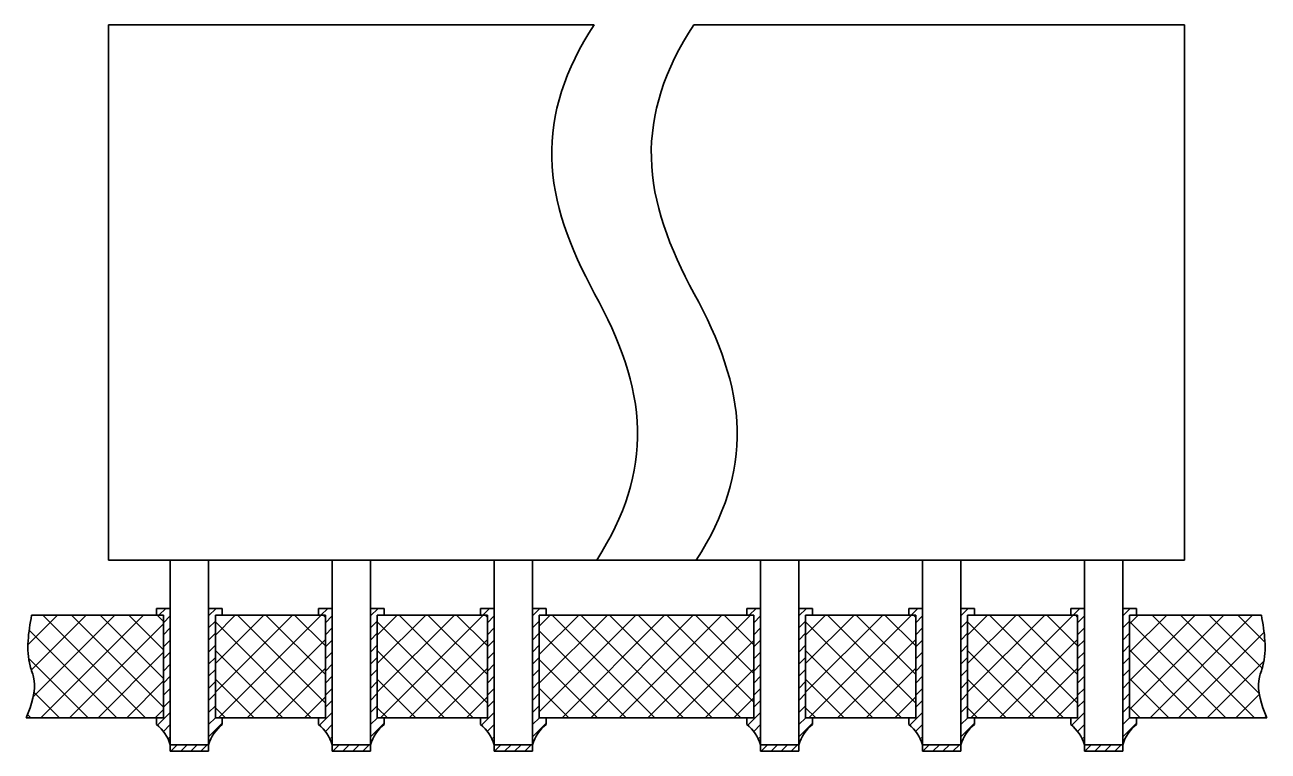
# Model space of a CAD drawing. Header units: inches. Extents: x -14 to 5184, y -66 to 1689.
# Drawn here: x 1999.83 to 2038.83, y 1530.29 to 1553.09 of the extents above; entities that cross this region are included whole.
import ezdxf

# ---------------------------------------------------------------- set-up
doc = ezdxf.new("R2010")
doc.units = ezdxf.units.IN
doc.header["$MEASUREMENT"] = 0
pattern_1 = [(45, (-1940.813366435072, -852.8078279008987), (-0.4490128060534576, 0.4490128060534577), []), (135, (-1940.813366435072, -852.8078279008987), (-0.4490128060534577, -0.4490128060534576), [])]

msp = doc.modelspace()

# ---------------------------------------------------------------- hatches: boundary and pattern name
at = {"lineweight": 9, "ltscale": 2, "transparency": 33554607}
h = msp.add_hatch(dxfattribs=at)
h.set_pattern_fill('ANSI31', color=256, scale=2.1450000000003)
h.set_pattern_definition([(44.99999999999999, (-4191.240734981035, -68.01171436684194), (-0.1895930057056696, 0.1895930057056696), [])])
edge = h.paths.add_edge_path()
edge.add_line((2004.388543109971, 1534.77445784282), (2004.388543109971, 1530.492172099101))
edge.add_arc((2003.138287907411, 1530.111183333101), 1.307015880296709, 16.94748858773103, 51.07197036203765)
edge.add_line((2003.959543109971, 1534.77445784282), (2004.388543109971, 1534.77445784282))
edge.add_line((2003.959543109971, 1534.559957842819), (2003.959543109971, 1534.77445784282))
edge.add_line((2004.174043109971, 1534.559957842819), (2003.959543109971, 1534.559957842819))
edge.add_line((2004.174043109971, 1531.342457842819), (2004.174043109971, 1534.559957842819))
edge.add_line((2003.959543109971, 1531.342457842819), (2004.174043109971, 1531.342457842819))
edge.add_line((2003.959543109971, 1531.127957842818), (2003.959543109971, 1531.342457842819))
h = msp.add_hatch(dxfattribs=at)
h.set_pattern_fill('ANSI31', color=256, scale=2.1450000000003)
h.set_pattern_definition([(44.99999999999999, (-4190.040732942728, -68.0117165271015), (-0.1895930057056696, 0.1895930057056696), [])])
edge = h.paths.add_edge_path()
edge.add_line((2005.588545148279, 1534.77445568256), (2005.588545148281, 1530.492169938842))
edge.add_arc((2006.838800350841, 1530.11118117284), 1.307015880296709, 128.928029637997, 163.052511412269)
edge.add_line((2006.017545148277, 1534.77445568256), (2005.588545148279, 1534.77445568256))
edge.add_line((2006.017545148277, 1534.55995568256), (2006.017545148277, 1534.77445568256))
edge.add_line((2005.803045148277, 1534.55995568256), (2006.017545148277, 1534.55995568256))
edge.add_line((2005.803045148277, 1531.342455682559), (2005.803045148277, 1534.55995568256))
edge.add_line((2006.017545148277, 1531.342455682559), (2005.803045148277, 1531.342455682559))
edge.add_line((2006.017545148277, 1531.127955682559), (2006.017545148277, 1531.342455682559))
h = msp.add_hatch(dxfattribs=at)
h.set_pattern_fill('ANSI31', color=256, scale=2.1450000000003)
h.set_pattern_definition([(44.99999999999999, (-4186.160734981035, -68.01171436683876), (-0.1895930057056696, 0.1895930057056696), [])])
edge = h.paths.add_edge_path()
edge.add_line((2009.468543109971, 1534.774457842823), (2009.468543109971, 1530.492172099105))
edge.add_arc((2008.218287907411, 1530.111183333104), 1.307015880296709, 16.94748858773103, 51.07197036203765)
edge.add_line((2009.039543109971, 1534.774457842823), (2009.468543109971, 1534.774457842823))
edge.add_line((2009.039543109971, 1534.559957842822), (2009.039543109971, 1534.774457842823))
edge.add_line((2009.254043109971, 1534.559957842822), (2009.039543109971, 1534.559957842822))
edge.add_line((2009.254043109971, 1531.342457842823), (2009.254043109971, 1534.559957842822))
edge.add_line((2009.039543109971, 1531.342457842823), (2009.254043109971, 1531.342457842823))
edge.add_line((2009.039543109971, 1531.127957842822), (2009.039543109971, 1531.342457842823))
h = msp.add_hatch(dxfattribs=at)
h.set_pattern_fill('ANSI31', color=256, scale=2.1450000000003)
h.set_pattern_definition([(44.99999999999999, (-4184.960732942728, -68.0117165271015), (-0.1895930057056696, 0.1895930057056696), [])])
edge = h.paths.add_edge_path()
edge.add_line((2010.668545148279, 1534.77445568256), (2010.668545148281, 1530.492169938842))
edge.add_arc((2011.918800350841, 1530.11118117284), 1.307015880296709, 128.928029637997, 163.052511412269)
edge.add_line((2011.097545148277, 1534.77445568256), (2010.668545148279, 1534.77445568256))
edge.add_line((2011.097545148277, 1534.55995568256), (2011.097545148277, 1534.77445568256))
edge.add_line((2010.883045148277, 1534.55995568256), (2011.097545148277, 1534.55995568256))
edge.add_line((2010.883045148277, 1531.342455682559), (2010.883045148277, 1534.55995568256))
edge.add_line((2011.097545148277, 1531.342455682559), (2010.883045148277, 1531.342455682559))
edge.add_line((2011.097545148277, 1531.127955682559), (2011.097545148277, 1531.342455682559))
h = msp.add_hatch(dxfattribs=at)
h.set_pattern_fill('ANSI31', color=256, scale=2.1450000000003)
h.set_pattern_definition([(44.99999999999999, (-4181.080734981035, -68.01171436684194), (-0.1895930057056696, 0.1895930057056696), [])])
edge = h.paths.add_edge_path()
edge.add_line((2014.548543109971, 1534.77445784282), (2014.548543109971, 1530.492172099101))
edge.add_arc((2013.298287907411, 1530.111183333101), 1.307015880296709, 16.94748858773103, 51.07197036203765)
edge.add_line((2014.11954310997, 1534.77445784282), (2014.548543109971, 1534.77445784282))
edge.add_line((2014.11954310997, 1534.559957842819), (2014.11954310997, 1534.77445784282))
edge.add_line((2014.33404310997, 1534.559957842819), (2014.11954310997, 1534.559957842819))
edge.add_line((2014.33404310997, 1531.342457842819), (2014.33404310997, 1534.559957842819))
edge.add_line((2014.11954310997, 1531.342457842819), (2014.33404310997, 1531.342457842819))
edge.add_line((2014.11954310997, 1531.127957842818), (2014.11954310997, 1531.342457842819))
h = msp.add_hatch(dxfattribs=at)
h.set_pattern_fill('ANSI31', color=256, scale=2.1450000000003)
h.set_pattern_definition([(44.99999999999999, (-4179.880732942728, -68.0117165271015), (-0.1895930057056696, 0.1895930057056696), [])])
edge = h.paths.add_edge_path()
edge.add_line((2015.748545148279, 1534.77445568256), (2015.748545148281, 1530.492169938842))
edge.add_arc((2016.998800350841, 1530.11118117284), 1.307015880296709, 128.928029637997, 163.052511412269)
edge.add_line((2016.177545148277, 1534.77445568256), (2015.748545148279, 1534.77445568256))
edge.add_line((2016.177545148277, 1534.55995568256), (2016.177545148277, 1534.77445568256))
edge.add_line((2015.963045148277, 1534.55995568256), (2016.177545148277, 1534.55995568256))
edge.add_line((2015.963045148277, 1531.342455682559), (2015.963045148277, 1534.55995568256))
edge.add_line((2016.177545148277, 1531.342455682559), (2015.963045148277, 1531.342455682559))
edge.add_line((2016.177545148277, 1531.127955682559), (2016.177545148277, 1531.342455682559))
h = msp.add_hatch(dxfattribs=at)
h.set_pattern_fill('ANSI31', color=256, scale=2.1450000000003)
h.set_pattern_definition([(44.99999999999999, (-4172.72426343332, -68.01171436683876), (-0.1895930057056696, 0.1895930057056696), [])])
edge = h.paths.add_edge_path()
edge.add_line((2022.905014657686, 1534.774457842823), (2022.905014657686, 1530.492172099105))
edge.add_arc((2021.654759455126, 1530.111183333104), 1.307015880296709, 16.94748858773103, 51.07197036203765)
edge.add_line((2022.476014657685, 1534.774457842823), (2022.905014657686, 1534.774457842823))
edge.add_line((2022.476014657685, 1534.559957842822), (2022.476014657685, 1534.774457842823))
edge.add_line((2022.690514657686, 1534.559957842822), (2022.476014657685, 1534.559957842822))
edge.add_line((2022.690514657686, 1531.342457842823), (2022.690514657686, 1534.559957842822))
edge.add_line((2022.476014657685, 1531.342457842823), (2022.690514657686, 1531.342457842823))
edge.add_line((2022.476014657685, 1531.127957842822), (2022.476014657685, 1531.342457842823))
h = msp.add_hatch(dxfattribs=at)
h.set_pattern_fill('ANSI31', color=256, scale=2.1450000000003)
h.set_pattern_definition([(44.99999999999999, (-4171.524261395013, -68.0117165271015), (-0.1895930057056696, 0.1895930057056696), [])])
edge = h.paths.add_edge_path()
edge.add_line((2024.105016695994, 1534.77445568256), (2024.105016695996, 1530.492169938842))
edge.add_arc((2025.355271898556, 1530.11118117284), 1.307015880296709, 128.928029637997, 163.052511412269)
edge.add_line((2024.534016695992, 1534.77445568256), (2024.105016695994, 1534.77445568256))
edge.add_line((2024.534016695992, 1534.55995568256), (2024.534016695992, 1534.77445568256))
edge.add_line((2024.319516695992, 1534.55995568256), (2024.534016695992, 1534.55995568256))
edge.add_line((2024.319516695992, 1531.342455682559), (2024.319516695992, 1534.55995568256))
edge.add_line((2024.534016695992, 1531.342455682559), (2024.319516695992, 1531.342455682559))
edge.add_line((2024.534016695992, 1531.127955682559), (2024.534016695992, 1531.342455682559))
h = msp.add_hatch(dxfattribs=at)
h.set_pattern_fill('ANSI31', color=256, scale=2.1450000000003)
h.set_pattern_definition([(44.99999999999999, (-4167.64426343332, -68.01171436683876), (-0.1895930057056696, 0.1895930057056696), [])])
edge = h.paths.add_edge_path()
edge.add_line((2027.985014657685, 1534.774457842823), (2027.985014657685, 1530.492172099105))
edge.add_arc((2026.734759455126, 1530.111183333104), 1.307015880296709, 16.94748858773103, 51.07197036203765)
edge.add_line((2027.556014657685, 1534.774457842823), (2027.985014657685, 1534.774457842823))
edge.add_line((2027.556014657685, 1534.559957842822), (2027.556014657685, 1534.774457842823))
edge.add_line((2027.770514657685, 1534.559957842822), (2027.556014657685, 1534.559957842822))
edge.add_line((2027.770514657685, 1531.342457842823), (2027.770514657685, 1534.559957842822))
edge.add_line((2027.556014657685, 1531.342457842823), (2027.770514657685, 1531.342457842823))
edge.add_line((2027.556014657685, 1531.127957842822), (2027.556014657685, 1531.342457842823))
h = msp.add_hatch(dxfattribs=at)
h.set_pattern_fill('ANSI31', color=256, scale=2.1450000000003)
h.set_pattern_definition([(44.99999999999999, (-4166.444261395013, -68.0117165271015), (-0.1895930057056696, 0.1895930057056696), [])])
edge = h.paths.add_edge_path()
edge.add_line((2029.185016695994, 1534.77445568256), (2029.185016695996, 1530.492169938842))
edge.add_arc((2030.435271898556, 1530.11118117284), 1.307015880296709, 128.928029637997, 163.052511412269)
edge.add_line((2029.614016695992, 1534.77445568256), (2029.185016695994, 1534.77445568256))
edge.add_line((2029.614016695992, 1534.55995568256), (2029.614016695992, 1534.77445568256))
edge.add_line((2029.399516695992, 1534.55995568256), (2029.614016695992, 1534.55995568256))
edge.add_line((2029.399516695992, 1531.342455682559), (2029.399516695992, 1534.55995568256))
edge.add_line((2029.614016695992, 1531.342455682559), (2029.399516695992, 1531.342455682559))
edge.add_line((2029.614016695992, 1531.127955682559), (2029.614016695992, 1531.342455682559))
h = msp.add_hatch(dxfattribs=at)
h.set_pattern_fill('ANSI31', color=256, scale=2.1450000000003)
h.set_pattern_definition([(44.99999999999999, (-4162.56426343332, -68.01171436684194), (-0.1895930057056696, 0.1895930057056696), [])])
edge = h.paths.add_edge_path()
edge.add_line((2033.065014657685, 1534.77445784282), (2033.065014657685, 1530.492172099101))
edge.add_arc((2031.814759455126, 1530.111183333101), 1.307015880296709, 16.94748858773103, 51.07197036203765)
edge.add_line((2032.636014657685, 1534.77445784282), (2033.065014657685, 1534.77445784282))
edge.add_line((2032.636014657685, 1534.559957842819), (2032.636014657685, 1534.77445784282))
edge.add_line((2032.850514657685, 1534.559957842819), (2032.636014657685, 1534.559957842819))
edge.add_line((2032.850514657685, 1531.342457842819), (2032.850514657685, 1534.559957842819))
edge.add_line((2032.636014657685, 1531.342457842819), (2032.850514657685, 1531.342457842819))
edge.add_line((2032.636014657685, 1531.127957842818), (2032.636014657685, 1531.342457842819))
h = msp.add_hatch(dxfattribs=at)
h.set_pattern_fill('ANSI31', color=256, scale=2.1450000000003)
h.set_pattern_definition([(44.99999999999999, (-4161.364263433322, -68.01171436683785), (-0.1895930057056696, 0.1895930057056696), [])])
edge = h.paths.add_edge_path()
edge.add_line((2034.265014657684, 1534.774457842823), (2034.265014657686, 1530.492172099106))
edge.add_arc((2035.515269860246, 1530.111183333104), 1.307015880296709, 128.928029637997, 163.052511412269)
edge.add_line((2034.694014657683, 1534.774457842823), (2034.265014657684, 1534.774457842823))
edge.add_line((2034.694014657683, 1534.559957842824), (2034.694014657683, 1534.774457842823))
edge.add_line((2034.479514657683, 1534.559957842824), (2034.694014657683, 1534.559957842824))
edge.add_line((2034.479514657683, 1531.342457842823), (2034.479514657683, 1534.559957842824))
edge.add_line((2034.694014657683, 1531.342457842823), (2034.479514657683, 1531.342457842823))
edge.add_line((2034.694014657683, 1531.127957842823), (2034.694014657683, 1531.342457842823))
at = {"lineweight": 9, "transparency": 33554607}
h = msp.add_hatch(dxfattribs=at)
h.set_pattern_fill('ANSI37', color=0, scale=0.2)
h.set_pattern_definition([(45, (-1765.251602208928, -853.9698465261913), (-0.4490128060534576, 0.4490128060534577), []), (135, (-1765.251602208928, -853.9698465261913), (-0.4490128060534577, -0.4490128060534576), [])])
edge = h.paths.add_edge_path()
edge.add_line((2004.174043109971, 1534.559957842819), (2000.038434529845, 1534.559957842819))
edge.add_spline(control_points=[(2000.038434529845, 1534.559957842819), (1999.944896180288, 1534.021010517246), (1999.826250933795, 1533.337402792799), (2000.243796403306, 1532.302917835998), (2000.030623451979, 1531.752187274739), (1999.872028236111, 1531.342457842819)], knot_values=[0, 0, 0, 0, 1.590768211108337, 2.017750873448866, 3.258502380199367, 3.258502380199367, 3.258502380199367, 3.258502380199367], degree=3, periodic=0)
edge.add_line((1999.872028236111, 1531.342457842819), (2004.174043109971, 1531.342457842819))
edge.add_line((2004.174043109971, 1531.342457842819), (2004.174043109971, 1534.559957842819))
h = msp.add_hatch(dxfattribs=at)
h.set_pattern_fill('ANSI37', color=0, scale=0.2)
h.set_pattern_definition(pattern_1)
edge = h.paths.add_edge_path()
edge.add_line((2005.803045148277, 1534.55995568256), (2009.254043109971, 1534.559957842822))
edge.add_line((2009.254043109971, 1534.559957842822), (2009.254043109971, 1531.342457842823))
edge.add_line((2009.254043109971, 1531.342457842823), (2005.803045148276, 1531.342457842823))
edge.add_line((2005.803045148276, 1531.342457842823), (2005.803043134181, 1534.559955682559))
h = msp.add_hatch(dxfattribs=at)
h.set_pattern_fill('ANSI37', color=0, scale=0.2)
h.set_pattern_definition([(45, (-1935.733368099162, -852.807825867792), (-0.4490128060534576, 0.4490128060534577), []), (135, (-1935.733368099162, -852.807825867792), (-0.4490128060534577, -0.4490128060534576), [])])
edge = h.paths.add_edge_path()
edge.add_line((2010.883043484187, 1534.559957715667), (2014.334041445881, 1534.559959875929))
edge.add_line((2014.334041445881, 1534.559959875929), (2014.33404144588, 1531.342459875929))
edge.add_line((2014.33404144588, 1531.342459875929), (2010.883043484187, 1531.342459875929))
edge.add_line((2010.883043484187, 1531.342459875929), (2010.883041470091, 1534.559957715666))
h = msp.add_hatch(dxfattribs=at)
h.set_pattern_fill('ANSI37', color=0, scale=0.2)
h.set_pattern_definition(pattern_1)
h.paths.add_polyline_path([(2015.963045148277, 1534.55995568256), (2022.690514657686, 1534.55995568256), (2022.690514657686, 1531.342457842823), (2015.963045148277, 1531.342455682559)])
h = msp.add_hatch(dxfattribs=at)
h.set_pattern_fill('ANSI37', color=0, scale=0.2)
h.set_pattern_definition([(45, (-1922.296896551447, -852.8078258677938), (-0.4490128060534576, 0.4490128060534577), []), (135, (-1922.296896551447, -852.8078258677938), (-0.4490128060534577, -0.4490128060534576), [])])
h.paths.add_polyline_path([(2024.319515031902, 1534.559957715665), (2027.770512993596, 1534.559959875927), (2027.770512993595, 1531.342459875927), (2024.319515031902, 1531.342459875927)])
h = msp.add_hatch(dxfattribs=at)
h.set_pattern_fill('ANSI37', color=0, scale=0.2)
h.set_pattern_definition([(45, (-1917.216896551447, -852.8078258677938), (-0.4490128060534576, 0.4490128060534577), []), (135, (-1917.216896551447, -852.8078258677938), (-0.4490128060534577, -0.4490128060534576), [])])
h.paths.add_polyline_path([(2029.399515031902, 1534.559957715665), (2032.850512993596, 1534.559959875927), (2032.850512993595, 1531.342459875927), (2029.399515031902, 1531.342459875927)])
h = msp.add_hatch(dxfattribs=at)
h.set_pattern_fill('ANSI37', color=0, scale=0.2)
h.set_pattern_definition([(45, (-1734.946130661216, -853.9698465261863), (-0.4490128060534576, 0.4490128060534577), []), (135, (-1734.946130661216, -853.9698465261863), (-0.4490128060534577, -0.4490128060534576), [])])
edge = h.paths.add_edge_path()
edge.add_line((2034.479514657683, 1534.559957842824), (2038.615123237809, 1534.559957842824))
edge.add_spline(control_points=[(2038.615123237809, 1534.559957842824), (2038.708661587367, 1534.021010517251), (2038.82730683386, 1533.337402792803), (2038.409761364347, 1532.302917836003), (2038.622934315675, 1531.752187274744), (2038.781529531543, 1531.342457842824)], knot_values=[0, 0, 0, 0, 1.590768211108337, 2.017750873448866, 3.258502380199367, 3.258502380199367, 3.258502380199367, 3.258502380199367], degree=3, periodic=0)
edge.add_line((2038.781529531543, 1531.342457842824), (2034.479514657683, 1531.342457842824))
edge.add_line((2034.479514657683, 1531.342457842824), (2034.479514657683, 1534.559957842824))
h = msp.add_hatch(dxfattribs=at)
h.set_pattern_fill('ANSI31', color=0, scale=0.07)
h.set_pattern_definition([(45, (-1940.813366435072, -852.8078279008987), (-0.1571544821187102, 0.1571544821187102), [])])
h.paths.add_polyline_path([(2004.38854306626, 1530.492172099104), (2005.588543109971, 1530.492172099104), (2005.588543109971, 1530.292172099104), (2004.388543109972, 1530.292172099104)])
h = msp.add_hatch(dxfattribs=at)
h.set_pattern_fill('ANSI31', color=0, scale=0.07)
h.set_pattern_definition([(45, (-1935.733366435073, -852.8078279008969), (-0.1571544821187102, 0.1571544821187102), [])])
h.paths.add_polyline_path([(2009.468543066259, 1530.492172099106), (2010.66854310997, 1530.492172099106), (2010.668543109971, 1530.292172099106), (2009.468543109971, 1530.292172099106)])
h = msp.add_hatch(dxfattribs=at)
h.set_pattern_fill('ANSI31', color=0, scale=0.07)
h.set_pattern_definition([(45, (-1930.653366391361, -852.8078279009019), (-0.1571544821187102, 0.1571544821187102), [])])
h.paths.add_polyline_path([(2014.548543109971, 1530.492172099101), (2015.748543153682, 1530.492172099101), (2015.748543153682, 1530.292172099101), (2014.548543153683, 1530.292172099101)])
h = msp.add_hatch(dxfattribs=at)
h.set_pattern_fill('ANSI31', color=0, scale=0.07)
h.set_pattern_definition([(45, (-1922.296894887357, -852.8078279009019), (-0.1571544821187102, 0.1571544821187102), [])])
h.paths.add_polyline_path([(2022.905014613975, 1530.492172099101), (2024.105014657686, 1530.492172099101), (2024.105014657686, 1530.292172099101), (2022.905014657686, 1530.292172099101)])
h = msp.add_hatch(dxfattribs=at)
h.set_pattern_fill('ANSI31', color=0, scale=0.07)
h.set_pattern_definition([(45, (-1917.216894843646, -852.8078279009019), (-0.1571544821187102, 0.1571544821187102), [])])
h.paths.add_polyline_path([(2027.985014657686, 1530.492172099101), (2029.185014701397, 1530.492172099101), (2029.185014701397, 1530.292172099101), (2027.985014701398, 1530.292172099101)])
h = msp.add_hatch(dxfattribs=at)
h.set_pattern_fill('ANSI31', color=0, scale=0.07)
h.set_pattern_definition([(45, (-1912.136894843647, -852.8078279009014), (-0.1571544821187102, 0.1571544821187102), [])])
h.paths.add_polyline_path([(2033.065014657685, 1530.492172099101), (2034.265014701396, 1530.492172099101), (2034.265014701397, 1530.292172099102), (2033.065014701397, 1530.292172099102)])

# ---------------------------------------------------------------- linework, layer by layer
at = {"lineweight": 35, "transparency": 33554607}
for p, q in [((2002.448543276075, 1536.292172099101), (2002.448543276075, 1553.092172099101)), ((2033.864291204261, 1553.092172099101), (2028.784291204262, 1553.092172099101)), ((2036.205014491583, 1553.092172099101), (2033.864291204261, 1553.092172099101)), ((2036.205014491583, 1536.292172099101), (2036.205014491583, 1553.092172099101)), ((2004.388543109972, 1530.492172099101), (2004.388543109972, 1536.292172099101)), ((2005.588543109971, 1536.292172099101), (2005.588543109971, 1530.492172099101)), ((2009.468543109972, 1530.492172099101), (2009.468543109972, 1536.292172099101)), ((2009.468543109972, 1530.492172099101), (2009.468543109972, 1536.292172099101)), ((2010.668543109971, 1536.292172099101), (2010.668543109971, 1530.492172099101)), ((2010.668543109971, 1536.292172099101), (2010.668543109971, 1530.492172099101)), ((2014.548543109971, 1530.492172099101), (2014.548543109971, 1536.292172099101)), ((2015.748543109971, 1536.292172099101), (2015.748543109971, 1530.492172099101)), ((2022.905014657686, 1536.292172099101), (2022.905014657686, 1530.492172099101)), ((2024.105014657686, 1530.492172099101), (2024.105014657686, 1536.292172099101)), ((2027.985014657686, 1536.292172099101), (2027.985014657686, 1530.492172099101)), ((2027.985014657686, 1536.292172099101), (2027.985014657686, 1530.492172099101)), ((2029.185014657686, 1536.292172099101), (2033.065014657686, 1536.292172099101)), ((2029.185014657686, 1530.492172099101), (2029.185014657686, 1536.292172099101)), ((2029.185014657686, 1530.492172099101), (2029.185014657686, 1536.292172099101)), ((2033.065014657686, 1536.292172099101), (2033.065014657686, 1530.492172099101)), ((2034.265014657686, 1530.492172099101), (2034.265014657686, 1536.292172099101)), ((2034.265014657686, 1536.292172099101), (2036.205014491583, 1536.292172099101))]:
    msp.add_line(p, q, dxfattribs=at)
at = {"color": 0, "lineweight": 35, "transparency": 33554607}
for p, q in [((2002.448543276075, 1553.092172099101), (2012.608543276075, 1553.092172099101)), ((2007.528543276075, 1553.092172099101), (2017.688543276075, 1553.092172099101)), ((2020.812462549992, 1553.092172099101), (2028.784291204262, 1553.092172099101)), ((2002.448543276074, 1536.292172099102), (2036.205014491583, 1536.292172099102)), ((2005.588543109971, 1536.292172099101), (2009.468543109972, 1536.292172099101)), ((2010.668543109971, 1536.292172099101), (2014.548543109971, 1536.292172099101)), ((2015.748543109971, 1536.292172099101), (2022.905014657686, 1536.292172099101)), ((2020.888738520787, 1536.292172099101), (2022.905014657686, 1536.292172099101)), ((2024.105014657686, 1536.292172099101), (2027.985014657686, 1536.292172099101)), ((2024.105014657686, 1536.292172099101), (2027.985014657686, 1536.292172099101)), ((2029.185014657686, 1536.292172099101), (2033.065014657686, 1536.292172099102)), ((2004.174043109971, 1534.559957842819, 0.09934152245608623), (2000.038434529845, 1534.559957842819, 0.09934152245608623)), ((2004.174043109971, 1534.559957842819, 0.09934152245608623), (2004.174043109971, 1531.342457842819, 0.09934152245608623)), ((2005.803045148276, 1531.342457842823, 0.09934152245608623), (2005.803043134181, 1534.559955682559, 0.09934152245608623)), ((2005.803045148277, 1534.55995568256, 0.09934152245608623), (2009.254043109971, 1534.559957842822, 0.09934152245608623)), ((2005.803045148277, 1534.55995568256, 0.09934152245608623), (2005.803045148277, 1531.342455682561, 0.09934152245608623)), ((2009.254043109971, 1534.559957842822, 0.09934152245608623), (2009.254043109971, 1531.342457842823, 0.09934152245608623)), ((2009.254043109971, 1534.559957842822, 0.09934152245608623), (2009.254043109971, 1531.342457842823, 0.09934152245608623)), ((2010.883043484187, 1531.342459875929, 0.1986830449121725), (2010.883041470091, 1534.559957715666, 0.1986830449121725)), ((2010.883043484187, 1534.559957715667, 0.1986830449121725), (2014.334041445881, 1534.559959875929, 0.1986830449121725)), ((2010.883043484187, 1534.559957715667, 0.1986830449121725), (2010.883043484187, 1531.342457715667, 0.1986830449121725)), ((2010.883045148277, 1534.55995568256, 0.09934152245608623), (2010.883045148277, 1531.342455682561, 0.09934152245608623)), ((2014.334041445881, 1534.559959875929, 0.1986830449121725), (2014.334041445881, 1531.342459875929, 0.1986830449121725)), ((2014.334041445881, 1534.559959875929, 0.1986830449121725), (2014.33404144588, 1531.342459875929, 0.1986830449121725)), ((2014.33404310997, 1534.559957842819, 0.09934152245608623), (2014.33404310997, 1531.342457842819, 0.09934152245608623)), ((2015.963045148277, 1534.55995568256, 0.09934152245608623), (2015.963045148277, 1531.342455682561, 0.09934152245608623)), ((2015.963045148277, 1534.55995568256, 0.09934152245608623), (2022.690514657686, 1534.55995568256, 0.09934152245608623)), ((2015.963045148277, 1531.342455682559, 0.09934152245608623), (2015.963045148277, 1534.55995568256, 0.09934152245608623)), ((2022.690514657686, 1534.559957842822, 0.09934152245608623), (2022.690514657686, 1531.342457842823, 0.09934152245608623)), ((2022.690514657686, 1534.55995568256, 0.09934152245608623), (2022.690514657686, 1531.342457842823, 0.09934152245608623)), ((2024.319515031902, 1531.342459875927, 0.1986830449121725), (2024.319513017806, 1534.559957715664, 0.1986830449121725)), ((2024.319515031902, 1534.559957715665, 0.1986830449121725), (2027.770512993596, 1534.559959875927, 0.1986830449121725)), ((2024.319515031902, 1534.559957715665, 0.1986830449121725), (2024.319515031902, 1531.342457715666, 0.1986830449121725)), ((2024.319516695992, 1534.55995568256, 0.09934152245608623), (2024.319516695992, 1531.342455682561, 0.09934152245608623)), ((2027.770512993596, 1534.559959875927, 0.1986830449121725), (2027.770512993596, 1531.342459875927, 0.1986830449121725)), ((2027.770512993596, 1534.559959875927, 0.1986830449121725), (2027.770512993595, 1531.342459875927, 0.1986830449121725)), ((2027.770514657685, 1534.559957842822, 0.09934152245608623), (2027.770514657685, 1531.342457842823, 0.09934152245608623)), ((2029.399515031902, 1531.342459875927, 0.1986830449121725), (2029.399513017806, 1534.559957715664, 0.1986830449121725)), ((2029.399515031902, 1534.559957715665, 0.1986830449121725), (2032.850512993596, 1534.559959875927, 0.1986830449121725)), ((2029.399515031902, 1534.559957715665, 0.1986830449121725), (2029.399515031902, 1531.342457715666, 0.1986830449121725)), ((2029.399516695992, 1534.55995568256, 0.09934152245608623), (2029.399516695992, 1531.342455682561, 0.09934152245608623)), ((2032.850512993596, 1534.559959875927, 0.1986830449121725), (2032.850512993596, 1531.342459875927, 0.1986830449121725)), ((2032.850512993596, 1534.559959875927, 0.1986830449121725), (2032.850512993595, 1531.342459875927, 0.1986830449121725)), ((2032.850514657685, 1534.559957842819, 0.09934152245608623), (2032.850514657685, 1531.342457842819, 0.09934152245608623)), ((2034.479514657683, 1534.559957842824, 0.09934152245608623), (2038.615123237809, 1534.559957842824, 0.09934152245608623)), ((2034.479514657683, 1534.559957842824, 0.09934152245608623), (2034.479514657683, 1531.342457842824, 0.09934152245608623)), ((2004.174043109971, 1531.342457842819, 0.09934152245608623), (1999.872028236111, 1531.342457842819, 0.09934152245608623)), ((2009.254043109971, 1531.342457842823, 0.09934152245608623), (2005.803045148276, 1531.342457842823, 0.09934152245608623)), ((2014.33404144588, 1531.342459875929, 0.1986830449121725), (2010.883043484187, 1531.342459875929, 0.1986830449121725)), ((2022.690514657686, 1531.342457842823, 0.09934152245608623), (2015.963045148277, 1531.342455682559, 0.09934152245608623)), ((2027.770512993595, 1531.342459875927, 0.1986830449121725), (2024.319515031902, 1531.342459875927, 0.1986830449121725)), ((2032.850512993595, 1531.342459875927, 0.1986830449121725), (2029.399515031902, 1531.342459875927, 0.1986830449121725)), ((2034.479514657683, 1531.342457842824, 0.09934152245608623), (2038.781529531543, 1531.342457842824, 0.09934152245608623)), ((2004.38854306626, 1530.492172099104), (2005.588543109971, 1530.492172099104)), ((2004.388543109972, 1530.492172099104), (2004.388543109972, 1530.292172099104)), ((2005.588543109971, 1530.492172099104), (2005.588543109971, 1530.292172099104)), ((2009.468543109972, 1530.492172099104), (2010.66854310997, 1530.492172099104)), ((2009.468543066259, 1530.492172099106), (2010.66854310997, 1530.492172099106)), ((2009.468543109971, 1530.492172099106), (2009.468543109971, 1530.292172099106)), ((2010.66854310997, 1530.492172099106), (2010.66854310997, 1530.292172099106)), ((2014.548543109971, 1530.492172099104), (2015.748543109971, 1530.492172099103)), ((2014.548543109971, 1530.492172099101), (2015.748543153682, 1530.492172099101)), ((2014.548543153683, 1530.492172099101), (2014.548543153683, 1530.292172099101)), ((2015.748543153682, 1530.492172099101), (2015.748543153682, 1530.292172099101)), ((2022.905014613975, 1530.492172099101), (2024.105014657686, 1530.492172099101)), ((2022.905014657686, 1530.492172099104), (2024.105014657686, 1530.492172099104)), ((2022.905014657686, 1530.492172099101), (2022.905014657686, 1530.292172099101)), ((2024.105014657686, 1530.492172099101), (2024.105014657686, 1530.292172099101)), ((2027.985014657686, 1530.492172099104), (2029.185014657686, 1530.492172099104)), ((2027.985014657686, 1530.492172099101), (2029.185014701397, 1530.492172099101)), ((2027.985014701398, 1530.492172099101), (2027.985014701398, 1530.292172099101)), ((2029.185014701397, 1530.492172099101), (2029.185014701397, 1530.292172099101)), ((2033.065014657686, 1530.492172099104), (2034.265014701397, 1530.492172099104)), ((2033.065014657685, 1530.492172099101), (2034.265014701396, 1530.492172099101)), ((2033.065014701397, 1530.492172099101), (2033.065014701397, 1530.292172099102)), ((2034.265014701396, 1530.492172099101), (2034.265014701396, 1530.292172099102)), ((2004.388543109972, 1530.292172099104), (2005.588543109971, 1530.292172099104)), ((2009.468543109971, 1530.292172099106), (2010.668543109971, 1530.292172099106)), ((2014.548543153683, 1530.292172099101), (2015.748543153682, 1530.292172099101)), ((2022.905014657686, 1530.292172099101), (2024.105014657686, 1530.292172099101)), ((2027.985014701398, 1530.292172099101), (2029.185014701397, 1530.292172099101)), ((2033.065014701397, 1530.292172099102), (2034.265014701397, 1530.292172099102))]:
    msp.add_line(p, q, dxfattribs=at)
at = {"lineweight": 35, "ltscale": 2, "transparency": 33554607}
for p, q in [((2003.959543109971, 1534.559957842819, 0.09934152245608623), (2003.959543109971, 1534.77445784282, 0.09934152245608623)), ((2003.959543109971, 1534.77445784282, 0.09934152245608623), (2004.388543109971, 1534.77445784282, 0.09934152245608623)), ((2004.388543109971, 1534.77445784282, 0.09934152245608623), (2004.388543109971, 1530.492172099101)), ((2006.017545148277, 1534.77445568256, 0.09934152245608623), (2005.588545148279, 1534.77445568256, 0.09934152245608623)), ((2005.588545148279, 1534.77445568256, 0.09934152245608623), (2005.588545148281, 1530.492169938842)), ((2006.017545148277, 1534.55995568256, 0.09934152245608623), (2006.017545148277, 1534.77445568256, 0.09934152245608623)), ((2009.039543109971, 1534.559957842822, 0.09934152245608623), (2009.039543109971, 1534.774457842823, 0.09934152245608623)), ((2009.039543109971, 1534.774457842823, 0.09934152245608623), (2009.468543109971, 1534.774457842823, 0.09934152245608623)), ((2009.468543109971, 1534.774457842823, 0.09934152245608623), (2009.468543109971, 1530.492172099105)), ((2011.097545148277, 1534.77445568256, 0.09934152245608623), (2010.668545148279, 1534.77445568256, 0.09934152245608623)), ((2010.668545148279, 1534.77445568256, 0.09934152245608623), (2010.668545148281, 1530.492169938842)), ((2011.097545148277, 1534.55995568256, 0.09934152245608623), (2011.097545148277, 1534.77445568256, 0.09934152245608623)), ((2014.11954310997, 1534.559957842819, 0.09934152245608623), (2014.11954310997, 1534.77445784282, 0.09934152245608623)), ((2014.11954310997, 1534.77445784282, 0.09934152245608623), (2014.548543109971, 1534.77445784282, 0.09934152245608623)), ((2014.548543109971, 1534.77445784282, 0.09934152245608623), (2014.548543109971, 1530.492172099101)), ((2016.177545148277, 1534.77445568256, 0.09934152245608623), (2015.748545148279, 1534.77445568256, 0.09934152245608623)), ((2015.748545148279, 1534.77445568256, 0.09934152245608623), (2015.748545148281, 1530.492169938842)), ((2016.177545148277, 1534.55995568256, 0.09934152245608623), (2016.177545148277, 1534.77445568256, 0.09934152245608623)), ((2022.476014657685, 1534.559957842822, 0.09934152245608623), (2022.476014657685, 1534.774457842823, 0.09934152245608623)), ((2022.476014657685, 1534.774457842823, 0.09934152245608623), (2022.905014657686, 1534.774457842823, 0.09934152245608623)), ((2022.905014657686, 1534.774457842823, 0.09934152245608623), (2022.905014657686, 1530.492172099105)), ((2024.534016695992, 1534.77445568256, 0.09934152245608623), (2024.105016695994, 1534.77445568256, 0.09934152245608623)), ((2024.105016695994, 1534.77445568256, 0.09934152245608623), (2024.105016695996, 1530.492169938842)), ((2024.534016695992, 1534.55995568256, 0.09934152245608623), (2024.534016695992, 1534.77445568256, 0.09934152245608623)), ((2027.556014657685, 1534.559957842822, 0.09934152245608623), (2027.556014657685, 1534.774457842823, 0.09934152245608623)), ((2027.556014657685, 1534.774457842823, 0.09934152245608623), (2027.985014657685, 1534.774457842823, 0.09934152245608623)), ((2027.985014657685, 1534.774457842823, 0.09934152245608623), (2027.985014657685, 1530.492172099105)), ((2029.614016695992, 1534.77445568256, 0.09934152245608623), (2029.185016695994, 1534.77445568256, 0.09934152245608623)), ((2029.185016695994, 1534.77445568256, 0.09934152245608623), (2029.185016695996, 1530.492169938842)), ((2029.614016695992, 1534.55995568256, 0.09934152245608623), (2029.614016695992, 1534.77445568256, 0.09934152245608623)), ((2032.636014657685, 1534.559957842819, 0.09934152245608623), (2032.636014657685, 1534.77445784282, 0.09934152245608623)), ((2032.636014657685, 1534.77445784282, 0.09934152245608623), (2033.065014657685, 1534.77445784282, 0.09934152245608623)), ((2033.065014657685, 1534.77445784282, 0.09934152245608623), (2033.065014657685, 1530.492172099101)), ((2034.694014657683, 1534.774457842823, 0.09934152245608623), (2034.265014657684, 1534.774457842823, 0.09934152245608623)), ((2034.265014657684, 1534.774457842823, 0.09934152245608623), (2034.265014657686, 1530.492172099106)), ((2034.694014657683, 1534.559957842824, 0.09934152245608623), (2034.694014657683, 1534.774457842823, 0.09934152245608623)), ((2004.174043109971, 1534.559957842819, 0.09934152245608623), (2003.959543109971, 1534.559957842819, 0.09934152245608623)), ((2004.174043109971, 1531.342457842819, 0.09934152245608623), (2004.174043109971, 1534.559957842819, 0.09934152245608623)), ((2005.803045148277, 1531.342455682559, 0.09934152245608623), (2005.803045148277, 1534.55995568256, 0.09934152245608623)), ((2005.803045148277, 1534.55995568256, 0.09934152245608623), (2006.017545148277, 1534.55995568256, 0.09934152245608623)), ((2009.254043109971, 1534.559957842822, 0.09934152245608623), (2009.039543109971, 1534.559957842822, 0.09934152245608623)), ((2009.254043109971, 1531.342457842823, 0.09934152245608623), (2009.254043109971, 1534.559957842822, 0.09934152245608623)), ((2010.883043484187, 1531.342457715666, 0.1986830449121725), (2010.883043484187, 1534.559957715667, 0.1986830449121725)), ((2010.883043484187, 1534.559957715667, 0.1986830449121725), (2011.097543484187, 1534.559957715667, 0.1986830449121725)), ((2010.883045148277, 1531.342455682559, 0.09934152245608623), (2010.883045148277, 1534.55995568256, 0.09934152245608623)), ((2010.883045148277, 1534.55995568256, 0.09934152245608623), (2011.097545148277, 1534.55995568256, 0.09934152245608623)), ((2014.334041445881, 1534.559959875929, 0.1986830449121725), (2014.119541445881, 1534.559959875929, 0.1986830449121725)), ((2014.33404310997, 1534.559957842819, 0.09934152245608623), (2014.11954310997, 1534.559957842819, 0.09934152245608623)), ((2014.334041445881, 1531.342459875929, 0.1986830449121725), (2014.334041445881, 1534.559959875929, 0.1986830449121725)), ((2014.33404310997, 1531.342457842819, 0.09934152245608623), (2014.33404310997, 1534.559957842819, 0.09934152245608623)), ((2015.963045148277, 1531.342455682559, 0.09934152245608623), (2015.963045148277, 1534.55995568256, 0.09934152245608623)), ((2015.963045148277, 1534.55995568256, 0.09934152245608623), (2016.177545148277, 1534.55995568256, 0.09934152245608623)), ((2022.690514657686, 1534.559957842822, 0.09934152245608623), (2022.476014657685, 1534.559957842822, 0.09934152245608623)), ((2022.690514657686, 1531.342457842823, 0.09934152245608623), (2022.690514657686, 1534.559957842822, 0.09934152245608623)), ((2024.319515031902, 1531.342457715664, 0.1986830449121725), (2024.319515031902, 1534.559957715665, 0.1986830449121725)), ((2024.319515031902, 1534.559957715665, 0.1986830449121725), (2024.534015031902, 1534.559957715665, 0.1986830449121725)), ((2024.319516695992, 1531.342455682559, 0.09934152245608623), (2024.319516695992, 1534.55995568256, 0.09934152245608623)), ((2024.319516695992, 1534.55995568256, 0.09934152245608623), (2024.534016695992, 1534.55995568256, 0.09934152245608623)), ((2027.770512993596, 1534.559959875927, 0.1986830449121725), (2027.556012993596, 1534.559959875927, 0.1986830449121725)), ((2027.770514657685, 1534.559957842822, 0.09934152245608623), (2027.556014657685, 1534.559957842822, 0.09934152245608623)), ((2027.770512993596, 1531.342459875927, 0.1986830449121725), (2027.770512993596, 1534.559959875927, 0.1986830449121725)), ((2027.770514657685, 1531.342457842823, 0.09934152245608623), (2027.770514657685, 1534.559957842822, 0.09934152245608623)), ((2029.399515031902, 1531.342457715664, 0.1986830449121725), (2029.399515031902, 1534.559957715665, 0.1986830449121725)), ((2029.399515031902, 1534.559957715665, 0.1986830449121725), (2029.614015031902, 1534.559957715665, 0.1986830449121725)), ((2029.399516695992, 1531.342455682559, 0.09934152245608623), (2029.399516695992, 1534.55995568256, 0.09934152245608623)), ((2029.399516695992, 1534.55995568256, 0.09934152245608623), (2029.614016695992, 1534.55995568256, 0.09934152245608623)), ((2032.850512993596, 1534.559959875927, 0.1986830449121725), (2032.636012993596, 1534.559959875927, 0.1986830449121725)), ((2032.850514657685, 1534.559957842819, 0.09934152245608623), (2032.636014657685, 1534.559957842819, 0.09934152245608623)), ((2032.850512993596, 1531.342459875927, 0.1986830449121725), (2032.850512993596, 1534.559959875927, 0.1986830449121725)), ((2032.850514657685, 1531.342457842819, 0.09934152245608623), (2032.850514657685, 1534.559957842819, 0.09934152245608623)), ((2034.479514657683, 1531.342457842823, 0.09934152245608623), (2034.479514657683, 1534.559957842824, 0.09934152245608623)), ((2034.479514657683, 1534.559957842824, 0.09934152245608623), (2034.694014657683, 1534.559957842824, 0.09934152245608623)), ((2003.959543109971, 1531.127957842818, 0.09934152245608623), (2003.959543109971, 1531.342457842819, 0.09934152245608623)), ((2003.959543109971, 1531.342457842819, 0.09934152245608623), (2004.174043109971, 1531.342457842819, 0.09934152245608623)), ((2006.017545148277, 1531.342455682559, 0.09934152245608623), (2005.803045148277, 1531.342455682559, 0.09934152245608623)), ((2006.017545148277, 1531.127955682559, 0.09934152245608623), (2006.017545148277, 1531.342455682559, 0.09934152245608623)), ((2009.039543109971, 1531.127957842822, 0.09934152245608623), (2009.039543109971, 1531.342457842823, 0.09934152245608623)), ((2009.039543109971, 1531.342457842823, 0.09934152245608623), (2009.254043109971, 1531.342457842823, 0.09934152245608623)), ((2011.097543484187, 1531.342457715666, 0.1986830449121725), (2010.883043484187, 1531.342457715666, 0.1986830449121725)), ((2011.097545148277, 1531.342455682559, 0.09934152245608623), (2010.883045148277, 1531.342455682559, 0.09934152245608623)), ((2011.097545148277, 1531.127955682559, 0.09934152245608623), (2011.097545148277, 1531.342455682559, 0.09934152245608623)), ((2014.119541445881, 1531.342459875929, 0.1986830449121725), (2014.334041445881, 1531.342459875929, 0.1986830449121725)), ((2014.11954310997, 1531.127957842818, 0.09934152245608623), (2014.11954310997, 1531.342457842819, 0.09934152245608623)), ((2014.11954310997, 1531.342457842819, 0.09934152245608623), (2014.33404310997, 1531.342457842819, 0.09934152245608623)), ((2016.177545148277, 1531.342455682559, 0.09934152245608623), (2015.963045148277, 1531.342455682559, 0.09934152245608623)), ((2016.177545148277, 1531.127955682559, 0.09934152245608623), (2016.177545148277, 1531.342455682559, 0.09934152245608623)), ((2022.476014657685, 1531.127957842822, 0.09934152245608623), (2022.476014657685, 1531.342457842823, 0.09934152245608623)), ((2022.476014657685, 1531.342457842823, 0.09934152245608623), (2022.690514657686, 1531.342457842823, 0.09934152245608623)), ((2024.534015031902, 1531.342457715664, 0.1986830449121725), (2024.319515031902, 1531.342457715664, 0.1986830449121725)), ((2024.534016695992, 1531.342455682559, 0.09934152245608623), (2024.319516695992, 1531.342455682559, 0.09934152245608623)), ((2024.534016695992, 1531.127955682559, 0.09934152245608623), (2024.534016695992, 1531.342455682559, 0.09934152245608623)), ((2027.556012993596, 1531.342459875927, 0.1986830449121725), (2027.770512993596, 1531.342459875927, 0.1986830449121725)), ((2027.556014657685, 1531.127957842822, 0.09934152245608623), (2027.556014657685, 1531.342457842823, 0.09934152245608623)), ((2027.556014657685, 1531.342457842823, 0.09934152245608623), (2027.770514657685, 1531.342457842823, 0.09934152245608623)), ((2029.614015031902, 1531.342457715664, 0.1986830449121725), (2029.399515031902, 1531.342457715664, 0.1986830449121725)), ((2029.614016695992, 1531.342455682559, 0.09934152245608623), (2029.399516695992, 1531.342455682559, 0.09934152245608623)), ((2029.614016695992, 1531.127955682559, 0.09934152245608623), (2029.614016695992, 1531.342455682559, 0.09934152245608623)), ((2032.636012993596, 1531.342459875927, 0.1986830449121725), (2032.850512993596, 1531.342459875927, 0.1986830449121725)), ((2032.636014657685, 1531.127957842818, 0.09934152245608623), (2032.636014657685, 1531.342457842819, 0.09934152245608623)), ((2032.636014657685, 1531.342457842819, 0.09934152245608623), (2032.850514657685, 1531.342457842819, 0.09934152245608623)), ((2034.694014657683, 1531.342457842823, 0.09934152245608623), (2034.479514657683, 1531.342457842823, 0.09934152245608623)), ((2034.694014657683, 1531.127957842823, 0.09934152245608623), (2034.694014657683, 1531.342457842823, 0.09934152245608623)), ((2005.588545148279, 1531.043822261567, 2.411353589628972e-08), (2005.588545148279, 1530.742983213851, 1.096343252245105e-08)), ((2005.588545148281, 1531.043822261559, 2.411350424105573e-08), (2005.588545148281, 1530.742983213844, 1.096340086721706e-08)), ((2010.668545148279, 1531.043822261567, 2.411353589628972e-08), (2010.668545148279, 1530.742983213851, 1.096343252245105e-08)), ((2010.668545148281, 1531.043822261559, 2.411350424105573e-08), (2010.668545148281, 1530.742983213844, 1.096340086721706e-08)), ((2015.748545148279, 1531.043822261567, 2.411353589628972e-08), (2015.748545148279, 1530.742983213851, 1.096343252245105e-08)), ((2015.748545148281, 1531.043822261559, 2.411350424105573e-08), (2015.748545148281, 1530.742983213844, 1.096340086721706e-08)), ((2024.105016695994, 1531.043822261567, 2.411353589628972e-08), (2024.105016695994, 1530.742983213851, 1.096343252245105e-08)), ((2024.105016695996, 1531.043822261559, 2.411350424105573e-08), (2024.105016695996, 1530.742983213844, 1.096340086721706e-08)), ((2029.185016695994, 1531.043822261567, 2.411353589628972e-08), (2029.185016695994, 1530.742983213851, 1.096343252245105e-08)), ((2029.185016695996, 1531.043822261559, 2.411350424105573e-08), (2029.185016695996, 1530.742983213844, 1.096340086721706e-08)), ((2034.265014657684, 1531.04382442183, 2.411353589628972e-08), (2034.265014657684, 1530.742985374115, 1.096343252245105e-08)), ((2034.265014657686, 1531.043824421823, 2.411350424105573e-08), (2034.265014657686, 1530.742985374107, 1.096340086721706e-08))]:
    msp.add_line(p, q, dxfattribs=at)
for centre, start, end in [((2003.138287907411, 1530.111183333101), 16.94748858773103, 51.07197036203561), ((2006.838800350841, 1530.11118117284), 128.928029637997, 163.052511412269), ((2008.218287907411, 1530.111183333104), 16.94748858773103, 51.07197036203561), ((2011.918800350841, 1530.11118117284), 128.928029637997, 163.052511412269), ((2013.298287907411, 1530.111183333101), 16.94748858773103, 51.07197036203561), ((2016.998800350841, 1530.11118117284), 128.928029637997, 163.052511412269), ((2021.654759455126, 1530.111183333104), 16.94748858773103, 51.07197036203561), ((2025.355271898556, 1530.11118117284), 128.928029637997, 163.052511412269), ((2026.734759455126, 1530.111183333104), 16.94748858773103, 51.07197036203561), ((2030.435271898556, 1530.11118117284), 128.928029637997, 163.052511412269), ((2031.814759455126, 1530.111183333101), 16.94748858773103, 51.07197036203561), ((2035.515269860246, 1530.111183333104), 128.928029637997, 163.052511412269)]:
    msp.add_arc(centre, 1.307015880296709, start, end, dxfattribs=at)
at = {"color": 0, "lineweight": 35, "transparency": 33554607}
for points, knots in [([(2017.688543276075, 1553.092172099101), (2016.764286401678, 1551.693735165668), (2015.869405251209, 1548.883721692828), (2016.917779993622, 1546.090977842544), (2017.700481061988, 1544.652136126987)], [0, 0, 0, 0, 9.125630669015656, 18.42799273778806, 18.42799273778806, 18.42799273778806, 18.42799273778806]), ([(2017.688543276075, 1553.092172099101), (2016.764286401678, 1551.693735165668), (2015.869405251209, 1548.883721692828), (2016.917779993622, 1546.090977842544), (2017.700481061988, 1544.652136126987)], [0, 0, 0, 0, 9.125630669015656, 18.42799273778806, 18.42799273778806, 18.42799273778806, 18.42799273778806]), ([(2020.812462549992, 1553.092172099101), (2019.888205675596, 1551.693735165668), (2018.993324525127, 1548.883721692828), (2020.04169926754, 1546.090977842544), (2020.824400335906, 1544.652136126987)], [0, 0, 0, 0, 9.125630669015656, 18.42799273778806, 18.42799273778806, 18.42799273778806, 18.42799273778806]), ([(2020.812462549992, 1553.092172099101), (2019.888205675596, 1551.693735165668), (2018.993324525127, 1548.883721692828), (2020.04169926754, 1546.090977842544), (2020.824400335906, 1544.652136126987)], [0, 0, 0, 0, 9.125630669015656, 18.42799273778806, 18.42799273778806, 18.42799273778806, 18.42799273778806]), ([(2020.812462549992, 1553.092172099101), (2019.888205675596, 1551.693735165668), (2018.993324525127, 1548.883721692828), (2020.04169926754, 1546.090977842544), (2020.824400335906, 1544.652136126987)], [0, 0, 0, 0, 9.125630669015656, 18.42799273778806, 18.42799273778806, 18.42799273778806, 18.42799273778806]), ([(2017.764819246871, 1536.292172099101), (2018.653419639199, 1537.663658267139), (2019.521647219245, 1540.446948682747), (2018.483182130355, 1543.213294411429), (2017.700481061989, 1544.652136126987)], [0.1741886901369822, 0.1741886901369822, 0.1741886901369822, 0.1741886901369822, 9.125630669015656, 18.42799273778806, 18.42799273778806, 18.42799273778806, 18.42799273778806]), ([(2017.764819246871, 1536.292172099101), (2018.653419639199, 1537.663658267139), (2019.521647219245, 1540.446948682747), (2018.483182130355, 1543.213294411429), (2017.700481061989, 1544.652136126987)], [0.1741886901369822, 0.1741886901369822, 0.1741886901369822, 0.1741886901369822, 9.125630669015656, 18.42799273778806, 18.42799273778806, 18.42799273778806, 18.42799273778806]), ([(2020.888738520787, 1536.292172099101), (2021.777338913116, 1537.663658267139), (2022.645566493164, 1540.446948682747), (2021.607101404273, 1543.213294411429), (2020.824400335907, 1544.652136126987)], [0.1741886901369822, 0.1741886901369822, 0.1741886901369822, 0.1741886901369822, 9.125630669015656, 18.42799273778806, 18.42799273778806, 18.42799273778806, 18.42799273778806]), ([(2020.888738520787, 1536.292172099101), (2021.777338913115, 1537.663658267139), (2022.645566493163, 1540.446948682747), (2021.607101404273, 1543.213294411429), (2020.824400335907, 1544.652136126987)], [0.1741886901369822, 0.1741886901369822, 0.1741886901369822, 0.1741886901369822, 9.125630669015656, 18.42799273778806, 18.42799273778806, 18.42799273778806, 18.42799273778806]), ([(2020.888738520787, 1536.292172099101), (2021.777338913115, 1537.663658267139), (2022.645566493163, 1540.446948682747), (2021.607101404273, 1543.213294411429), (2020.824400335907, 1544.652136126987)], [0.1741886901369822, 0.1741886901369822, 0.1741886901369822, 0.1741886901369822, 9.125630669015656, 18.42799273778806, 18.42799273778806, 18.42799273778806, 18.42799273778806])]:
    msp.add_open_spline(points, degree=3, knots=knots, dxfattribs=at)
for points in [[(2000.038434529845, 1534.559957842819, 0.09934152245608623), (1999.992269848809, 1532.969859630853), (2000.111538417065, 1532.559872798668), (1999.872028236111, 1531.342457842819, 0.09934152245608623)], [(2038.615123237809, 1534.559957842824, 0.09934152245608623), (2038.661287918845, 1532.969859630858), (2038.542019350589, 1532.559872798673), (2038.781529531543, 1531.342457842824, 0.09934152245608623)]]:
    msp.add_spline(points, degree=3, dxfattribs=at)

doc.saveas('drawing.dxf')
